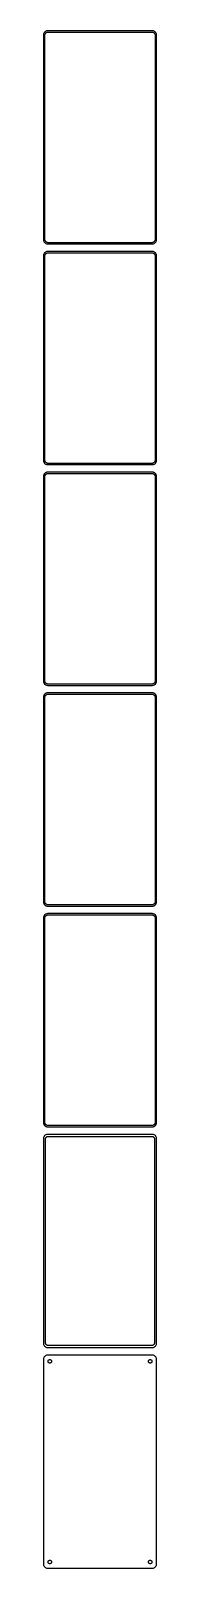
# Model space of a CAD drawing. Header units: metres. Extents: x -68 to 68, y 3833 to 7783.
# Drawn here: x -68 to 68, y 3833 to 5671 of the extents above; entities that cross this region are included whole.
import ezdxf

# ---------------------------------------------------------------- set-up
doc = ezdxf.new("R2010")
doc.units = ezdxf.units.M

msp = doc.modelspace()

# ---------------------------------------------------------------- linework, layer by layer
for p, q in [((-67.4606, 5667.13), (-67.5, 5666.5)), ((-67.5, 5666.5), (-67.5, 5421.5)), ((-67.3429, 5667.74), (-67.4606, 5667.13)), ((-67.1489, 5668.34), (-67.3429, 5667.74)), ((-66.8815, 5668.91), (-67.1489, 5668.34)), ((-66.5451, 5669.44), (-66.8815, 5668.91)), ((-66.1448, 5669.92), (-66.5451, 5669.44)), ((-65.6871, 5670.35), (-66.1448, 5669.92)), ((-66, 5666), (-65.9685, 5666.5)), ((-66, 5422), (-66, 5666)), ((-65.9685, 5666.5), (-65.8743, 5666.99)), ((-65.8743, 5666.99), (-65.7191, 5667.47)), ((-65.7191, 5667.47), (-65.5052, 5667.93)), ((-65.1791, 5670.72), (-65.6871, 5670.35)), ((-65.5052, 5667.93), (-65.2361, 5668.35)), ((-65.2361, 5668.35), (-64.9159, 5668.74)), ((-64.6289, 5671.02), (-65.1791, 5670.72)), ((-64.9159, 5668.74), (-64.5497, 5669.08)), ((-64.0451, 5671.26), (-64.6289, 5671.02)), ((-64.5497, 5669.08), (-64.1433, 5669.38)), ((-64.1433, 5669.38), (-63.7031, 5669.62)), ((-63.4369, 5671.41), (-64.0451, 5671.26)), ((-63.7031, 5669.62), (-63.2361, 5669.8)), ((-62.8139, 5671.49), (-63.4369, 5671.41)), ((-63.2361, 5669.8), (-62.7495, 5669.93)), ((62.8139, 5671.49), (-62.8139, 5671.49)), ((-62.7495, 5669.93), (-62.2512, 5669.99)), ((-62.2512, 5669.99), (62.2512, 5669.99)), ((62.2512, 5669.99), (62.7495, 5669.93)), ((62.7495, 5669.93), (63.2361, 5669.8)), ((63.4369, 5671.41), (62.8139, 5671.49)), ((63.2361, 5669.8), (63.7031, 5669.62)), ((64.0451, 5671.26), (63.4369, 5671.41)), ((63.7031, 5669.62), (64.1433, 5669.38)), ((64.6289, 5671.02), (64.0451, 5671.26)), ((64.1433, 5669.38), (64.5497, 5669.08)), ((64.5497, 5669.08), (64.9159, 5668.74)), ((65.1791, 5670.72), (64.6289, 5671.02)), ((64.9159, 5668.74), (65.2361, 5668.35)), ((65.6871, 5670.35), (65.1791, 5670.72)), ((65.2361, 5668.35), (65.5052, 5667.93)), ((65.5052, 5667.93), (65.7191, 5667.47)), ((66.1448, 5669.92), (65.6871, 5670.35)), ((65.7191, 5667.47), (65.8743, 5666.99)), ((65.8743, 5666.99), (65.9685, 5666.5)), ((65.9685, 5666.5), (66, 5666)), ((66, 5666), (66, 5422)), ((66.5451, 5669.44), (66.1448, 5669.92)), ((66.8815, 5668.91), (66.5451, 5669.44)), ((67.1489, 5668.34), (66.8815, 5668.91)), ((67.3429, 5667.74), (67.1489, 5668.34)), ((67.4606, 5667.13), (67.3429, 5667.74)), ((67.5, 5666.5), (67.4606, 5667.13)), ((67.5, 5421.5), (67.5, 5666.5)), ((-67.5, 5421.5), (-67.4606, 5420.87)), ((-67.4606, 5420.87), (-67.3429, 5420.26)), ((-67.3429, 5420.26), (-67.1489, 5419.66)), ((-67.1489, 5419.66), (-66.8815, 5419.09)), ((-66.8815, 5419.09), (-66.5451, 5418.56)), ((-66.5451, 5418.56), (-66.1448, 5418.08)), ((-66.1448, 5418.08), (-65.6871, 5417.65)), ((-65.9685, 5421.5), (-66, 5422)), ((-65.8743, 5421.01), (-65.9685, 5421.5)), ((-65.7191, 5420.53), (-65.8743, 5421.01)), ((-65.5052, 5420.07), (-65.7191, 5420.53)), ((-65.6871, 5417.65), (-65.1791, 5417.28)), ((-65.1791, 5406.72), (-65.6871, 5406.35)), ((-65.2361, 5419.65), (-65.5052, 5420.07)), ((-64.9159, 5419.26), (-65.2361, 5419.65)), ((-65.1791, 5417.28), (-64.6289, 5416.98)), ((-64.6289, 5407.02), (-65.1791, 5406.72)), ((-64.5497, 5418.92), (-64.9159, 5419.26)), ((-64.6289, 5416.98), (-64.0451, 5416.74)), ((-64.0451, 5407.26), (-64.6289, 5407.02)), ((-64.1433, 5418.62), (-64.5497, 5418.92)), ((-63.7031, 5418.38), (-64.1433, 5418.62)), ((-64.0451, 5416.74), (-63.4369, 5416.59)), ((-63.4369, 5407.41), (-64.0451, 5407.26)), ((-63.2361, 5418.2), (-63.7031, 5418.38)), ((-63.4369, 5416.59), (-62.8139, 5416.51)), ((-62.8139, 5407.49), (-63.4369, 5407.41)), ((-62.7495, 5418.07), (-63.2361, 5418.2)), ((-62.8139, 5416.51), (62.8139, 5416.51)), ((62.8139, 5407.49), (-62.8139, 5407.49)), ((-62.2512, 5418.01), (-62.7495, 5418.07)), ((62.2512, 5418.01), (-62.2512, 5418.01)), ((62.7495, 5418.07), (62.2512, 5418.01)), ((63.2361, 5418.2), (62.7495, 5418.07)), ((62.8139, 5416.51), (63.4369, 5416.59)), ((63.4369, 5407.41), (62.8139, 5407.49)), ((63.7031, 5418.38), (63.2361, 5418.2)), ((63.4369, 5416.59), (64.0451, 5416.74)), ((64.0451, 5407.26), (63.4369, 5407.41)), ((64.1433, 5418.62), (63.7031, 5418.38)), ((64.0451, 5416.74), (64.6289, 5416.98)), ((64.6289, 5407.02), (64.0451, 5407.26)), ((64.5497, 5418.92), (64.1433, 5418.62)), ((64.9159, 5419.26), (64.5497, 5418.92)), ((64.6289, 5416.98), (65.1791, 5417.28)), ((65.1791, 5406.72), (64.6289, 5407.02)), ((65.2361, 5419.65), (64.9159, 5419.26)), ((65.1791, 5417.28), (65.6871, 5417.65)), ((65.6871, 5406.35), (65.1791, 5406.72)), ((65.5052, 5420.07), (65.2361, 5419.65)), ((65.7191, 5420.53), (65.5052, 5420.07)), ((65.6871, 5417.65), (66.1448, 5418.08)), ((65.8743, 5421.01), (65.7191, 5420.53)), ((65.9685, 5421.5), (65.8743, 5421.01)), ((66, 5422), (65.9685, 5421.5)), ((66.1448, 5418.08), (66.5451, 5418.56)), ((66.5451, 5418.56), (66.8815, 5419.09)), ((66.8815, 5419.09), (67.1489, 5419.66)), ((67.1489, 5419.66), (67.3429, 5420.26)), ((67.3429, 5420.26), (67.4606, 5420.87)), ((67.4606, 5420.87), (67.5, 5421.5)), ((-67.4606, 5403.13), (-67.5, 5402.5)), ((-67.5, 5402.5), (-67.5, 5157.5)), ((-67.3429, 5403.74), (-67.4606, 5403.13)), ((-67.1489, 5404.34), (-67.3429, 5403.74)), ((-66.8815, 5404.91), (-67.1489, 5404.34)), ((-66.5451, 5405.44), (-66.8815, 5404.91)), ((-66.1448, 5405.92), (-66.5451, 5405.44)), ((-65.6871, 5406.35), (-66.1448, 5405.92)), ((-66, 5402), (-65.9685, 5402.5)), ((-66, 5158), (-66, 5402)), ((-65.9685, 5402.5), (-65.8743, 5402.99)), ((-65.8743, 5402.99), (-65.7191, 5403.47)), ((-65.7191, 5403.47), (-65.5052, 5403.93)), ((-65.5052, 5403.93), (-65.2361, 5404.35)), ((-65.2361, 5404.35), (-64.9159, 5404.74)), ((-64.9159, 5404.74), (-64.5497, 5405.08)), ((-64.5497, 5405.08), (-64.1433, 5405.38)), ((-64.1433, 5405.38), (-63.7031, 5405.62)), ((-63.7031, 5405.62), (-63.2361, 5405.8)), ((-63.2361, 5405.8), (-62.7495, 5405.93)), ((-62.7495, 5405.93), (-62.2512, 5405.99)), ((-62.2512, 5405.99), (62.2512, 5405.99)), ((62.2512, 5405.99), (62.7495, 5405.93)), ((62.7495, 5405.93), (63.2361, 5405.8)), ((63.2361, 5405.8), (63.7031, 5405.62)), ((63.7031, 5405.62), (64.1433, 5405.38)), ((64.1433, 5405.38), (64.5497, 5405.08)), ((64.5497, 5405.08), (64.9159, 5404.74)), ((64.9159, 5404.74), (65.2361, 5404.35)), ((65.2361, 5404.35), (65.5052, 5403.93)), ((65.5052, 5403.93), (65.7191, 5403.47)), ((66.1448, 5405.92), (65.6871, 5406.35)), ((65.7191, 5403.47), (65.8743, 5402.99)), ((65.8743, 5402.99), (65.9685, 5402.5)), ((65.9685, 5402.5), (66, 5402)), ((66, 5402), (66, 5158)), ((66.5451, 5405.44), (66.1448, 5405.92)), ((66.8815, 5404.91), (66.5451, 5405.44)), ((67.1489, 5404.34), (66.8815, 5404.91)), ((67.3429, 5403.74), (67.1489, 5404.34)), ((67.4606, 5403.13), (67.3429, 5403.74)), ((67.5, 5402.5), (67.4606, 5403.13)), ((67.5, 5157.5), (67.5, 5402.5)), ((-67.5, 5157.5), (-67.4606, 5156.87)), ((-67.4606, 5156.87), (-67.3429, 5156.26)), ((-67.3429, 5156.26), (-67.1489, 5155.66)), ((-67.1489, 5155.66), (-66.8815, 5155.09)), ((-66.8815, 5155.09), (-66.5451, 5154.56)), ((-66.5451, 5154.56), (-66.1448, 5154.08)), ((-66.1448, 5154.08), (-65.6871, 5153.65)), ((-65.9685, 5157.5), (-66, 5158)), ((-65.8743, 5157.01), (-65.9685, 5157.5)), ((-65.7191, 5156.53), (-65.8743, 5157.01)), ((-65.5052, 5156.07), (-65.7191, 5156.53)), ((-65.6871, 5153.65), (-65.1791, 5153.28)), ((-65.2361, 5155.65), (-65.5052, 5156.07)), ((-64.9159, 5155.26), (-65.2361, 5155.65)), ((-65.1791, 5153.28), (-64.6289, 5152.98)), ((-64.5497, 5154.92), (-64.9159, 5155.26)), ((-64.6289, 5152.98), (-64.0451, 5152.74)), ((-64.1433, 5154.62), (-64.5497, 5154.92)), ((-63.7031, 5154.38), (-64.1433, 5154.62)), ((-64.0451, 5152.74), (-63.4369, 5152.59)), ((-63.2361, 5154.2), (-63.7031, 5154.38)), ((-63.4369, 5152.59), (-62.8139, 5152.51)), ((-62.7495, 5154.07), (-63.2361, 5154.2)), ((-62.8139, 5152.51), (62.8139, 5152.51)), ((-62.2512, 5154.01), (-62.7495, 5154.07)), ((62.2512, 5154.01), (-62.2512, 5154.01)), ((62.7495, 5154.07), (62.2512, 5154.01)), ((63.2361, 5154.2), (62.7495, 5154.07)), ((62.8139, 5152.51), (63.4369, 5152.59)), ((63.7031, 5154.38), (63.2361, 5154.2)), ((63.4369, 5152.59), (64.0451, 5152.74)), ((64.1433, 5154.62), (63.7031, 5154.38)), ((64.0451, 5152.74), (64.6289, 5152.98)), ((64.5497, 5154.92), (64.1433, 5154.62)), ((64.9159, 5155.26), (64.5497, 5154.92)), ((64.6289, 5152.98), (65.1791, 5153.28)), ((65.2361, 5155.65), (64.9159, 5155.26)), ((65.1791, 5153.28), (65.6871, 5153.65)), ((65.5052, 5156.07), (65.2361, 5155.65)), ((65.7191, 5156.53), (65.5052, 5156.07)), ((65.6871, 5153.65), (66.1448, 5154.08)), ((65.8743, 5157.01), (65.7191, 5156.53)), ((65.9685, 5157.5), (65.8743, 5157.01)), ((66, 5158), (65.9685, 5157.5)), ((66.1448, 5154.08), (66.5451, 5154.56)), ((66.5451, 5154.56), (66.8815, 5155.09)), ((66.8815, 5155.09), (67.1489, 5155.66)), ((67.1489, 5155.66), (67.3429, 5156.26)), ((67.3429, 5156.26), (67.4606, 5156.87)), ((67.4606, 5156.87), (67.5, 5157.5)), ((-67.4606, 5139.13), (-67.5, 5138.5)), ((-67.5, 5138.5), (-67.5, 4893.5)), ((-67.3429, 5139.74), (-67.4606, 5139.13)), ((-67.1489, 5140.34), (-67.3429, 5139.74)), ((-66.8815, 5140.91), (-67.1489, 5140.34)), ((-66.5451, 5141.44), (-66.8815, 5140.91)), ((-66.1448, 5141.92), (-66.5451, 5141.44)), ((-65.6871, 5142.35), (-66.1448, 5141.92)), ((-66, 5138), (-65.9685, 5138.5)), ((-66, 4894), (-66, 5138)), ((-65.9685, 5138.5), (-65.8743, 5138.99)), ((-65.8743, 5138.99), (-65.7191, 5139.47)), ((-65.7191, 5139.47), (-65.5052, 5139.93)), ((-65.1791, 5142.72), (-65.6871, 5142.35)), ((-65.5052, 5139.93), (-65.2361, 5140.35)), ((-65.2361, 5140.35), (-64.9159, 5140.74)), ((-64.6289, 5143.02), (-65.1791, 5142.72)), ((-64.9159, 5140.74), (-64.5497, 5141.08)), ((-64.0451, 5143.26), (-64.6289, 5143.02)), ((-64.5497, 5141.08), (-64.1433, 5141.38)), ((-64.1433, 5141.38), (-63.7031, 5141.62)), ((-63.4369, 5143.41), (-64.0451, 5143.26)), ((-63.7031, 5141.62), (-63.2361, 5141.8)), ((-62.8139, 5143.49), (-63.4369, 5143.41)), ((-63.2361, 5141.8), (-62.7495, 5141.93)), ((62.8139, 5143.49), (-62.8139, 5143.49)), ((-62.7495, 5141.93), (-62.2512, 5141.99)), ((-62.2512, 5141.99), (62.2512, 5141.99)), ((62.2512, 5141.99), (62.7495, 5141.93)), ((62.7495, 5141.93), (63.2361, 5141.8)), ((63.4369, 5143.41), (62.8139, 5143.49)), ((63.2361, 5141.8), (63.7031, 5141.62)), ((64.0451, 5143.26), (63.4369, 5143.41)), ((63.7031, 5141.62), (64.1433, 5141.38)), ((64.6289, 5143.02), (64.0451, 5143.26)), ((64.1433, 5141.38), (64.5497, 5141.08)), ((64.5497, 5141.08), (64.9159, 5140.74)), ((65.1791, 5142.72), (64.6289, 5143.02)), ((64.9159, 5140.74), (65.2361, 5140.35)), ((65.6871, 5142.35), (65.1791, 5142.72)), ((65.2361, 5140.35), (65.5052, 5139.93)), ((65.5052, 5139.93), (65.7191, 5139.47)), ((66.1448, 5141.92), (65.6871, 5142.35)), ((65.7191, 5139.47), (65.8743, 5138.99)), ((65.8743, 5138.99), (65.9685, 5138.5)), ((65.9685, 5138.5), (66, 5138)), ((66, 5138), (66, 4894)), ((66.5451, 5141.44), (66.1448, 5141.92)), ((66.8815, 5140.91), (66.5451, 5141.44)), ((67.1489, 5140.34), (66.8815, 5140.91)), ((67.3429, 5139.74), (67.1489, 5140.34)), ((67.4606, 5139.13), (67.3429, 5139.74)), ((67.5, 5138.5), (67.4606, 5139.13)), ((67.5, 4893.5), (67.5, 5138.5)), ((-67.5, 4893.5), (-67.4606, 4892.87)), ((-67.4606, 4892.87), (-67.3429, 4892.26)), ((-67.3429, 4892.26), (-67.1489, 4891.66)), ((-65.9685, 4893.5), (-66, 4894)), ((-65.8743, 4893.01), (-65.9685, 4893.5)), ((-65.7191, 4892.53), (-65.8743, 4893.01)), ((-65.5052, 4892.07), (-65.7191, 4892.53)), ((-65.2361, 4891.65), (-65.5052, 4892.07)), ((65.5052, 4892.07), (65.2361, 4891.65)), ((65.7191, 4892.53), (65.5052, 4892.07)), ((65.8743, 4893.01), (65.7191, 4892.53)), ((65.9685, 4893.5), (65.8743, 4893.01)), ((66, 4894), (65.9685, 4893.5)), ((67.1489, 4891.66), (67.3429, 4892.26)), ((67.3429, 4892.26), (67.4606, 4892.87)), ((67.4606, 4892.87), (67.5, 4893.5)), ((-67.4606, 4875.13), (-67.5, 4874.5)), ((-67.5, 4874.5), (-67.5, 4629.5)), ((-67.3429, 4875.74), (-67.4606, 4875.13)), ((-67.1489, 4876.34), (-67.3429, 4875.74)), ((-67.1489, 4891.66), (-66.8815, 4891.09)), ((-66.8815, 4876.91), (-67.1489, 4876.34)), ((-66.8815, 4891.09), (-66.5451, 4890.56)), ((-66.5451, 4877.44), (-66.8815, 4876.91)), ((-66.5451, 4890.56), (-66.1448, 4890.08)), ((-66.1448, 4877.92), (-66.5451, 4877.44)), ((-66.1448, 4890.08), (-65.6871, 4889.65)), ((-65.6871, 4878.35), (-66.1448, 4877.92)), ((-66, 4874), (-65.9685, 4874.5)), ((-66, 4630), (-66, 4874)), ((-65.9685, 4874.5), (-65.8743, 4874.99)), ((-65.8743, 4874.99), (-65.7191, 4875.47)), ((-65.7191, 4875.47), (-65.5052, 4875.93)), ((-65.6871, 4889.65), (-65.1791, 4889.28)), ((-65.1791, 4878.72), (-65.6871, 4878.35)), ((-65.5052, 4875.93), (-65.2361, 4876.35)), ((-64.9159, 4891.26), (-65.2361, 4891.65)), ((-65.2361, 4876.35), (-64.9159, 4876.74)), ((-65.1791, 4889.28), (-64.6289, 4888.98)), ((-64.6289, 4879.02), (-65.1791, 4878.72)), ((-64.5497, 4890.92), (-64.9159, 4891.26)), ((-64.9159, 4876.74), (-64.5497, 4877.08)), ((-64.6289, 4888.98), (-64.0451, 4888.74)), ((-64.0451, 4879.26), (-64.6289, 4879.02)), ((-64.1433, 4890.62), (-64.5497, 4890.92)), ((-64.5497, 4877.08), (-64.1433, 4877.38)), ((-63.7031, 4890.38), (-64.1433, 4890.62)), ((-64.1433, 4877.38), (-63.7031, 4877.62)), ((-64.0451, 4888.74), (-63.4369, 4888.59)), ((-63.4369, 4879.41), (-64.0451, 4879.26)), ((-63.2361, 4890.2), (-63.7031, 4890.38)), ((-63.7031, 4877.62), (-63.2361, 4877.8)), ((-63.4369, 4888.59), (-62.8139, 4888.51)), ((-62.8139, 4879.49), (-63.4369, 4879.41)), ((-62.7495, 4890.07), (-63.2361, 4890.2)), ((-63.2361, 4877.8), (-62.7495, 4877.93)), ((-62.8139, 4888.51), (62.8139, 4888.51)), ((62.8139, 4879.49), (-62.8139, 4879.49)), ((-62.2512, 4890.01), (-62.7495, 4890.07)), ((-62.7495, 4877.93), (-62.2512, 4877.99)), ((62.2512, 4890.01), (-62.2512, 4890.01)), ((-62.2512, 4877.99), (62.2512, 4877.99)), ((62.7495, 4890.07), (62.2512, 4890.01)), ((62.2512, 4877.99), (62.7495, 4877.93)), ((63.2361, 4890.2), (62.7495, 4890.07)), ((62.7495, 4877.93), (63.2361, 4877.8)), ((62.8139, 4888.51), (63.4369, 4888.59)), ((63.4369, 4879.41), (62.8139, 4879.49)), ((63.7031, 4890.38), (63.2361, 4890.2)), ((63.2361, 4877.8), (63.7031, 4877.62)), ((63.4369, 4888.59), (64.0451, 4888.74)), ((64.0451, 4879.26), (63.4369, 4879.41)), ((64.1433, 4890.62), (63.7031, 4890.38)), ((63.7031, 4877.62), (64.1433, 4877.38)), ((64.0451, 4888.74), (64.6289, 4888.98)), ((64.6289, 4879.02), (64.0451, 4879.26)), ((64.5497, 4890.92), (64.1433, 4890.62)), ((64.1433, 4877.38), (64.5497, 4877.08)), ((64.9159, 4891.26), (64.5497, 4890.92)), ((64.5497, 4877.08), (64.9159, 4876.74)), ((64.6289, 4888.98), (65.1791, 4889.28)), ((65.1791, 4878.72), (64.6289, 4879.02)), ((65.2361, 4891.65), (64.9159, 4891.26)), ((64.9159, 4876.74), (65.2361, 4876.35)), ((65.1791, 4889.28), (65.6871, 4889.65)), ((65.6871, 4878.35), (65.1791, 4878.72)), ((65.2361, 4876.35), (65.5052, 4875.93)), ((65.5052, 4875.93), (65.7191, 4875.47)), ((65.6871, 4889.65), (66.1448, 4890.08)), ((66.1448, 4877.92), (65.6871, 4878.35)), ((65.7191, 4875.47), (65.8743, 4874.99)), ((65.8743, 4874.99), (65.9685, 4874.5)), ((65.9685, 4874.5), (66, 4874)), ((66, 4874), (66, 4630)), ((66.1448, 4890.08), (66.5451, 4890.56)), ((66.5451, 4877.44), (66.1448, 4877.92)), ((66.5451, 4890.56), (66.8815, 4891.09)), ((66.8815, 4876.91), (66.5451, 4877.44)), ((66.8815, 4891.09), (67.1489, 4891.66)), ((67.1489, 4876.34), (66.8815, 4876.91)), ((67.3429, 4875.74), (67.1489, 4876.34)), ((67.4606, 4875.13), (67.3429, 4875.74)), ((67.5, 4874.5), (67.4606, 4875.13)), ((67.5, 4629.5), (67.5, 4874.5)), ((-67.5, 4629.5), (-67.4606, 4628.87)), ((-67.4606, 4628.87), (-67.3429, 4628.26)), ((-67.3429, 4628.26), (-67.1489, 4627.66)), ((-67.1489, 4627.66), (-66.8815, 4627.09)), ((-66.8815, 4627.09), (-66.5451, 4626.56)), ((-66.5451, 4626.56), (-66.1448, 4626.08)), ((-66.1448, 4626.08), (-65.6871, 4625.65)), ((-65.9685, 4629.5), (-66, 4630)), ((-65.8743, 4629.01), (-65.9685, 4629.5)), ((-65.7191, 4628.53), (-65.8743, 4629.01)), ((-65.5052, 4628.07), (-65.7191, 4628.53)), ((-65.6871, 4625.65), (-65.1791, 4625.28)), ((-65.2361, 4627.65), (-65.5052, 4628.07)), ((-64.9159, 4627.26), (-65.2361, 4627.65)), ((-65.1791, 4625.28), (-64.6289, 4624.98)), ((-64.5497, 4626.92), (-64.9159, 4627.26)), ((-64.6289, 4624.98), (-64.0451, 4624.74)), ((-64.1433, 4626.62), (-64.5497, 4626.92)), ((-63.7031, 4626.38), (-64.1433, 4626.62)), ((-64.0451, 4624.74), (-63.4369, 4624.59)), ((-63.2361, 4626.2), (-63.7031, 4626.38)), ((-63.4369, 4624.59), (-62.8139, 4624.51)), ((-62.7495, 4626.07), (-63.2361, 4626.2)), ((-62.8139, 4624.51), (62.8139, 4624.51)), ((-62.2512, 4626.01), (-62.7495, 4626.07)), ((62.2512, 4626.01), (-62.2512, 4626.01)), ((62.7495, 4626.07), (62.2512, 4626.01)), ((63.2361, 4626.2), (62.7495, 4626.07)), ((62.8139, 4624.51), (63.4369, 4624.59)), ((63.7031, 4626.38), (63.2361, 4626.2)), ((63.4369, 4624.59), (64.0451, 4624.74)), ((64.1433, 4626.62), (63.7031, 4626.38)), ((64.0451, 4624.74), (64.6289, 4624.98)), ((64.5497, 4626.92), (64.1433, 4626.62)), ((64.9159, 4627.26), (64.5497, 4626.92)), ((64.6289, 4624.98), (65.1791, 4625.28)), ((65.2361, 4627.65), (64.9159, 4627.26)), ((65.1791, 4625.28), (65.6871, 4625.65)), ((65.5052, 4628.07), (65.2361, 4627.65)), ((65.7191, 4628.53), (65.5052, 4628.07)), ((65.6871, 4625.65), (66.1448, 4626.08)), ((65.8743, 4629.01), (65.7191, 4628.53)), ((65.9685, 4629.5), (65.8743, 4629.01)), ((66, 4630), (65.9685, 4629.5)), ((66.1448, 4626.08), (66.5451, 4626.56)), ((66.5451, 4626.56), (66.8815, 4627.09)), ((66.8815, 4627.09), (67.1489, 4627.66)), ((67.1489, 4627.66), (67.3429, 4628.26)), ((67.3429, 4628.26), (67.4606, 4628.87)), ((67.4606, 4628.87), (67.5, 4629.5)), ((-67.4606, 4611.13), (-67.5, 4610.5)), ((-67.5, 4610.5), (-67.5, 4365.5)), ((-67.3429, 4611.74), (-67.4606, 4611.13)), ((-67.1489, 4612.34), (-67.3429, 4611.74)), ((-66.8815, 4612.91), (-67.1489, 4612.34)), ((-66.5451, 4613.44), (-66.8815, 4612.91)), ((-66.1448, 4613.92), (-66.5451, 4613.44)), ((-65.6871, 4614.35), (-66.1448, 4613.92)), ((-66, 4610), (-65.9685, 4610.5)), ((-66, 4366), (-66, 4610)), ((-65.9685, 4610.5), (-65.8743, 4610.99)), ((-65.8743, 4610.99), (-65.7191, 4611.47)), ((-65.7191, 4611.47), (-65.5052, 4611.93)), ((-65.1791, 4614.72), (-65.6871, 4614.35)), ((-65.5052, 4611.93), (-65.2361, 4612.35)), ((-65.2361, 4612.35), (-64.9159, 4612.74)), ((-64.6289, 4615.02), (-65.1791, 4614.72)), ((-64.9159, 4612.74), (-64.5497, 4613.08)), ((-64.0451, 4615.26), (-64.6289, 4615.02)), ((-64.5497, 4613.08), (-64.1433, 4613.38)), ((-64.1433, 4613.38), (-63.7031, 4613.62)), ((-63.4369, 4615.41), (-64.0451, 4615.26)), ((-63.7031, 4613.62), (-63.2361, 4613.8)), ((-62.8139, 4615.49), (-63.4369, 4615.41)), ((-63.2361, 4613.8), (-62.7495, 4613.93)), ((62.8139, 4615.49), (-62.8139, 4615.49)), ((-62.7495, 4613.93), (-62.2512, 4613.99)), ((-62.2512, 4613.99), (62.2512, 4613.99)), ((62.2512, 4613.99), (62.7495, 4613.93)), ((62.7495, 4613.93), (63.2361, 4613.8)), ((63.4369, 4615.41), (62.8139, 4615.49)), ((63.2361, 4613.8), (63.7031, 4613.62)), ((64.0451, 4615.26), (63.4369, 4615.41)), ((63.7031, 4613.62), (64.1433, 4613.38)), ((64.6289, 4615.02), (64.0451, 4615.26)), ((64.1433, 4613.38), (64.5497, 4613.08)), ((64.5497, 4613.08), (64.9159, 4612.74)), ((65.1791, 4614.72), (64.6289, 4615.02)), ((64.9159, 4612.74), (65.2361, 4612.35)), ((65.6871, 4614.35), (65.1791, 4614.72)), ((65.2361, 4612.35), (65.5052, 4611.93)), ((65.5052, 4611.93), (65.7191, 4611.47)), ((66.1448, 4613.92), (65.6871, 4614.35)), ((65.7191, 4611.47), (65.8743, 4610.99)), ((65.8743, 4610.99), (65.9685, 4610.5)), ((65.9685, 4610.5), (66, 4610)), ((66, 4610), (66, 4366)), ((66.5451, 4613.44), (66.1448, 4613.92)), ((66.8815, 4612.91), (66.5451, 4613.44)), ((67.1489, 4612.34), (66.8815, 4612.91)), ((67.3429, 4611.74), (67.1489, 4612.34)), ((67.4606, 4611.13), (67.3429, 4611.74)), ((67.5, 4610.5), (67.4606, 4611.13)), ((67.5, 4365.5), (67.5, 4610.5)), ((-67.5, 4365.5), (-67.4606, 4364.87)), ((-67.4606, 4364.87), (-67.3429, 4364.26)), ((-67.3429, 4364.26), (-67.1489, 4363.66)), ((-67.1489, 4363.66), (-66.8815, 4363.09)), ((-66.8815, 4363.09), (-66.5451, 4362.56)), ((-66.5451, 4362.56), (-66.1448, 4362.08)), ((-66.1448, 4362.08), (-65.6871, 4361.65)), ((-65.9685, 4365.5), (-66, 4366)), ((-65.8743, 4365.01), (-65.9685, 4365.5)), ((-65.7191, 4364.53), (-65.8743, 4365.01)), ((-65.5052, 4364.07), (-65.7191, 4364.53)), ((-65.6871, 4361.65), (-65.1791, 4361.28)), ((-65.2361, 4363.65), (-65.5052, 4364.07)), ((-64.9159, 4363.26), (-65.2361, 4363.65)), ((-65.1791, 4361.28), (-64.6289, 4360.98)), ((-64.5497, 4362.92), (-64.9159, 4363.26)), ((-64.6289, 4360.98), (-64.0451, 4360.74)), ((-64.1433, 4362.62), (-64.5497, 4362.92)), ((-63.7031, 4362.38), (-64.1433, 4362.62)), ((-64.0451, 4360.74), (-63.4369, 4360.59)), ((-63.2361, 4362.2), (-63.7031, 4362.38)), ((-63.4369, 4360.59), (-62.8139, 4360.51)), ((-62.7495, 4362.07), (-63.2361, 4362.2)), ((-62.8139, 4360.51), (62.8139, 4360.51)), ((-62.2512, 4362.01), (-62.7495, 4362.07)), ((62.2512, 4362.01), (-62.2512, 4362.01)), ((62.7495, 4362.07), (62.2512, 4362.01)), ((63.2361, 4362.2), (62.7495, 4362.07)), ((62.8139, 4360.51), (63.4369, 4360.59)), ((63.7031, 4362.38), (63.2361, 4362.2)), ((63.4369, 4360.59), (64.0451, 4360.74)), ((64.1433, 4362.62), (63.7031, 4362.38)), ((64.0451, 4360.74), (64.6289, 4360.98)), ((64.5497, 4362.92), (64.1433, 4362.62)), ((64.9159, 4363.26), (64.5497, 4362.92)), ((64.6289, 4360.98), (65.1791, 4361.28)), ((65.2361, 4363.65), (64.9159, 4363.26)), ((65.1791, 4361.28), (65.6871, 4361.65)), ((65.5052, 4364.07), (65.2361, 4363.65)), ((65.7191, 4364.53), (65.5052, 4364.07)), ((65.6871, 4361.65), (66.1448, 4362.08)), ((65.8743, 4365.01), (65.7191, 4364.53)), ((65.9685, 4365.5), (65.8743, 4365.01)), ((66, 4366), (65.9685, 4365.5)), ((66.1448, 4362.08), (66.5451, 4362.56)), ((66.5451, 4362.56), (66.8815, 4363.09)), ((66.8815, 4363.09), (67.1489, 4363.66)), ((67.1489, 4363.66), (67.3429, 4364.26)), ((67.3429, 4364.26), (67.4606, 4364.87)), ((67.4606, 4364.87), (67.5, 4365.5)), ((-67.4606, 4347.13), (-67.5, 4346.5)), ((-67.5, 4346.5), (-67.5, 4101.5)), ((-67.3429, 4347.74), (-67.4606, 4347.13)), ((-67.1489, 4348.34), (-67.3429, 4347.74)), ((-66.8815, 4348.91), (-67.1489, 4348.34)), ((-66.5451, 4349.44), (-66.8815, 4348.91)), ((-66.1448, 4349.92), (-66.5451, 4349.44)), ((-65.6871, 4350.35), (-66.1448, 4349.92)), ((-65.1791, 4350.72), (-65.6871, 4350.35)), ((-64.6289, 4351.02), (-65.1791, 4350.72)), ((-65.1129, 4346), (-65.0884, 4346.39)), ((-65.1129, 4102), (-65.1129, 4346)), ((-65.0884, 4346.39), (-65.0151, 4346.77)), ((-65.0151, 4346.77), (-64.8943, 4347.15)), ((-64.8943, 4347.15), (-64.7279, 4347.5)), ((-64.7279, 4347.5), (-64.5184, 4347.83)), ((-64.0451, 4351.26), (-64.6289, 4351.02)), ((-64.5184, 4347.83), (-64.2692, 4348.13)), ((-64.2692, 4348.13), (-63.9842, 4348.4)), ((-63.4369, 4351.41), (-64.0451, 4351.26)), ((-63.9842, 4348.4), (-63.668, 4348.63)), ((-63.668, 4348.63), (-63.3254, 4348.82)), ((-62.8139, 4351.49), (-63.4369, 4351.41)), ((-63.3254, 4348.82), (-62.9619, 4348.96)), ((-62.9619, 4348.96), (-62.5833, 4349.06)), ((62.8139, 4351.49), (-62.8139, 4351.49)), ((-62.5833, 4349.06), (-62.1954, 4349.11)), ((-62.1954, 4349.11), (62.1954, 4349.11)), ((62.1954, 4349.11), (62.5833, 4349.06)), ((62.5833, 4349.06), (62.9619, 4348.96)), ((63.4369, 4351.41), (62.8139, 4351.49)), ((62.9619, 4348.96), (63.3254, 4348.82)), ((63.3254, 4348.82), (63.668, 4348.63)), ((64.0451, 4351.26), (63.4369, 4351.41)), ((63.668, 4348.63), (63.9842, 4348.4)), ((63.9842, 4348.4), (64.2692, 4348.13)), ((64.6289, 4351.02), (64.0451, 4351.26)), ((64.2692, 4348.13), (64.5184, 4347.83)), ((64.5184, 4347.83), (64.7279, 4347.5)), ((65.1791, 4350.72), (64.6289, 4351.02)), ((64.7279, 4347.5), (64.8943, 4347.15)), ((64.8943, 4347.15), (65.0151, 4346.77)), ((65.0151, 4346.77), (65.0884, 4346.39)), ((65.0884, 4346.39), (65.1129, 4346)), ((65.1129, 4346), (65.1129, 4102)), ((65.6871, 4350.35), (65.1791, 4350.72)), ((66.1448, 4349.92), (65.6871, 4350.35)), ((66.5451, 4349.44), (66.1448, 4349.92)), ((66.8815, 4348.91), (66.5451, 4349.44)), ((67.1489, 4348.34), (66.8815, 4348.91)), ((67.3429, 4347.74), (67.1489, 4348.34)), ((67.4606, 4347.13), (67.3429, 4347.74)), ((67.5, 4346.5), (67.4606, 4347.13)), ((67.5, 4101.5), (67.5, 4346.5)), ((-67.5, 4101.5), (-67.4606, 4100.87)), ((-65.0884, 4101.61), (-65.1129, 4102)), ((-65.0151, 4101.23), (-65.0884, 4101.61)), ((-64.8943, 4100.85), (-65.0151, 4101.23)), ((65.0151, 4101.23), (64.8943, 4100.85)), ((65.0884, 4101.61), (65.0151, 4101.23)), ((65.1129, 4102), (65.0884, 4101.61)), ((67.4606, 4100.87), (67.5, 4101.5)), ((-67.4606, 4083.13), (-67.5, 4082.5)), ((-67.4606, 4100.87), (-67.3429, 4100.26)), ((-67.3429, 4083.74), (-67.4606, 4083.13)), ((-67.3429, 4100.26), (-67.1489, 4099.66)), ((-67.1489, 4084.34), (-67.3429, 4083.74)), ((-67.1489, 4099.66), (-66.8815, 4099.09)), ((-66.8815, 4084.91), (-67.1489, 4084.34)), ((-66.8815, 4099.09), (-66.5451, 4098.56)), ((-66.5451, 4085.44), (-66.8815, 4084.91)), ((-66.5451, 4098.56), (-66.1448, 4098.08)), ((-66.1448, 4085.92), (-66.5451, 4085.44)), ((-66.1448, 4098.08), (-65.6871, 4097.65)), ((-65.6871, 4086.35), (-66.1448, 4085.92)), ((-65.6871, 4097.65), (-65.1791, 4097.28)), ((-65.1791, 4086.72), (-65.6871, 4086.35)), ((-65.1791, 4097.28), (-64.6289, 4096.98)), ((-64.6289, 4087.02), (-65.1791, 4086.72)), ((-64.7279, 4100.5), (-64.8943, 4100.85)), ((-64.5184, 4100.17), (-64.7279, 4100.5)), ((-64.6289, 4096.98), (-64.0451, 4096.74)), ((-64.0451, 4087.26), (-64.6289, 4087.02)), ((-64.2692, 4099.87), (-64.5184, 4100.17)), ((-63.9842, 4099.6), (-64.2692, 4099.87)), ((-64.0451, 4096.74), (-63.4369, 4096.59)), ((-63.4369, 4087.41), (-64.0451, 4087.26)), ((-63.668, 4099.37), (-63.9842, 4099.6)), ((-63.3254, 4099.18), (-63.668, 4099.37)), ((-63.4369, 4096.59), (-62.8139, 4096.51)), ((-62.8139, 4087.49), (-63.4369, 4087.41)), ((-62.9619, 4099.04), (-63.3254, 4099.18)), ((-62.5833, 4098.94), (-62.9619, 4099.04)), ((-62.8139, 4096.51), (62.8139, 4096.51)), ((62.8139, 4087.49), (-62.8139, 4087.49)), ((-62.1954, 4098.89), (-62.5833, 4098.94)), ((62.1954, 4098.89), (-62.1954, 4098.89)), ((62.5833, 4098.94), (62.1954, 4098.89)), ((62.9619, 4099.04), (62.5833, 4098.94)), ((62.8139, 4096.51), (63.4369, 4096.59)), ((63.4369, 4087.41), (62.8139, 4087.49)), ((63.3254, 4099.18), (62.9619, 4099.04)), ((63.668, 4099.37), (63.3254, 4099.18)), ((63.4369, 4096.59), (64.0451, 4096.74)), ((64.0451, 4087.26), (63.4369, 4087.41)), ((63.9842, 4099.6), (63.668, 4099.37)), ((64.2692, 4099.87), (63.9842, 4099.6)), ((64.0451, 4096.74), (64.6289, 4096.98)), ((64.6289, 4087.02), (64.0451, 4087.26)), ((64.5184, 4100.17), (64.2692, 4099.87)), ((64.7279, 4100.5), (64.5184, 4100.17)), ((64.6289, 4096.98), (65.1791, 4097.28)), ((65.1791, 4086.72), (64.6289, 4087.02)), ((64.8943, 4100.85), (64.7279, 4100.5)), ((65.1791, 4097.28), (65.6871, 4097.65)), ((65.6871, 4086.35), (65.1791, 4086.72)), ((65.6871, 4097.65), (66.1448, 4098.08)), ((66.1448, 4085.92), (65.6871, 4086.35)), ((66.1448, 4098.08), (66.5451, 4098.56)), ((66.5451, 4085.44), (66.1448, 4085.92)), ((66.5451, 4098.56), (66.8815, 4099.09)), ((66.8815, 4084.91), (66.5451, 4085.44)), ((66.8815, 4099.09), (67.1489, 4099.66)), ((67.1489, 4084.34), (66.8815, 4084.91)), ((67.1489, 4099.66), (67.3429, 4100.26)), ((67.3429, 4083.74), (67.1489, 4084.34)), ((67.3429, 4100.26), (67.4606, 4100.87)), ((67.4606, 4083.13), (67.3429, 4083.74)), ((67.5, 4082.5), (67.4606, 4083.13)), ((-67.5, 4082.5), (-67.5, 3837.5)), ((-62.1353, 4080), (-62.1185, 4080.27)), ((-62.1185, 4079.73), (-62.1353, 4080)), ((-62.1185, 4080.27), (-62.0682, 4080.53)), ((-62.0682, 4079.47), (-62.1185, 4079.73)), ((-62.0682, 4080.53), (-61.9853, 4080.79)), ((-61.9853, 4079.21), (-62.0682, 4079.47)), ((-61.9853, 4080.79), (-61.8712, 4081.03)), ((-61.8712, 4078.97), (-61.9853, 4079.21)), ((-61.8712, 4081.03), (-61.7275, 4081.26)), ((-61.7275, 4078.74), (-61.8712, 4078.97)), ((-61.7275, 4081.26), (-61.5565, 4081.46)), ((-61.5565, 4078.54), (-61.7275, 4078.74)), ((-61.5565, 4081.46), (-61.3611, 4081.65)), ((-61.3611, 4078.35), (-61.5565, 4078.54)), ((-61.3611, 4081.65), (-61.1441, 4081.8)), ((-61.1441, 4078.2), (-61.3611, 4078.35)), ((-61.1441, 4081.8), (-60.9092, 4081.93)), ((-60.9092, 4078.07), (-61.1441, 4078.2)), ((-60.9092, 4081.93), (-60.6598, 4082.03)), ((-60.6598, 4077.97), (-60.9092, 4078.07)), ((-60.6598, 4082.03), (-60.4001, 4082.1)), ((-60.4001, 4077.9), (-60.6598, 4077.97)), ((-60.4001, 4082.1), (-60.1341, 4082.13)), ((-60.1341, 4077.87), (-60.4001, 4077.9)), ((-60.1341, 4082.13), (-59.8659, 4082.13)), ((-59.8659, 4077.87), (-60.1341, 4077.87)), ((-59.8659, 4082.13), (-59.5999, 4082.1)), ((-59.5999, 4077.9), (-59.8659, 4077.87)), ((-59.5999, 4082.1), (-59.3401, 4082.03)), ((-59.3401, 4077.97), (-59.5999, 4077.9)), ((-59.3401, 4082.03), (-59.0908, 4081.93)), ((-59.0908, 4078.07), (-59.3401, 4077.97)), ((-59.0908, 4081.93), (-58.8559, 4081.8)), ((-58.8559, 4078.2), (-59.0908, 4078.07)), ((-58.8559, 4081.8), (-58.6389, 4081.65)), ((-58.6389, 4078.35), (-58.8559, 4078.2)), ((-58.6389, 4081.65), (-58.4434, 4081.46)), ((-58.4434, 4078.54), (-58.6389, 4078.35)), ((-58.4434, 4081.46), (-58.2725, 4081.26)), ((-58.2725, 4078.74), (-58.4434, 4078.54)), ((-58.2725, 4081.26), (-58.1288, 4081.03)), ((-58.1288, 4078.97), (-58.2725, 4078.74)), ((-58.1288, 4081.03), (-58.0146, 4080.79)), ((-58.0146, 4079.21), (-58.1288, 4078.97)), ((-58.0146, 4080.79), (-57.9318, 4080.53)), ((-57.9318, 4079.47), (-58.0146, 4079.21)), ((-57.9318, 4080.53), (-57.8815, 4080.27)), ((-57.8815, 4079.73), (-57.9318, 4079.47)), ((-57.8815, 4080.27), (-57.8647, 4080)), ((-57.8647, 4080), (-57.8815, 4079.73)), ((57.8647, 4080), (57.8815, 4080.27)), ((57.8815, 4079.73), (57.8647, 4080)), ((57.8815, 4080.27), (57.9318, 4080.53)), ((57.9318, 4079.47), (57.8815, 4079.73)), ((57.9318, 4080.53), (58.0146, 4080.79)), ((58.0146, 4079.21), (57.9318, 4079.47)), ((58.0146, 4080.79), (58.1288, 4081.03)), ((58.1288, 4078.97), (58.0146, 4079.21)), ((58.1288, 4081.03), (58.2725, 4081.26)), ((58.2725, 4078.74), (58.1288, 4078.97)), ((58.2725, 4081.26), (58.4434, 4081.46)), ((58.4434, 4078.54), (58.2725, 4078.74)), ((58.4434, 4081.46), (58.6389, 4081.65)), ((58.6389, 4078.35), (58.4434, 4078.54)), ((58.6389, 4081.65), (58.8559, 4081.8)), ((58.8559, 4078.2), (58.6389, 4078.35)), ((58.8559, 4081.8), (59.0908, 4081.93)), ((59.0908, 4078.07), (58.8559, 4078.2)), ((59.0908, 4081.93), (59.3401, 4082.03)), ((59.3401, 4077.97), (59.0908, 4078.07)), ((59.3401, 4082.03), (59.5999, 4082.1)), ((59.5999, 4077.9), (59.3401, 4077.97)), ((59.5999, 4082.1), (59.8659, 4082.13)), ((59.8659, 4077.87), (59.5999, 4077.9)), ((59.8659, 4082.13), (60.1341, 4082.13)), ((60.1341, 4077.87), (59.8659, 4077.87)), ((60.1341, 4082.13), (60.4001, 4082.1)), ((60.4001, 4077.9), (60.1341, 4077.87)), ((60.4001, 4082.1), (60.6598, 4082.03)), ((60.6598, 4077.97), (60.4001, 4077.9)), ((60.6598, 4082.03), (60.9092, 4081.93)), ((60.9092, 4078.07), (60.6598, 4077.97)), ((60.9092, 4081.93), (61.1441, 4081.8)), ((61.1441, 4078.2), (60.9092, 4078.07)), ((61.1441, 4081.8), (61.3611, 4081.65)), ((61.3611, 4078.35), (61.1441, 4078.2)), ((61.3611, 4081.65), (61.5565, 4081.46)), ((61.5565, 4078.54), (61.3611, 4078.35)), ((61.5565, 4081.46), (61.7275, 4081.26)), ((61.7275, 4078.74), (61.5565, 4078.54)), ((61.7275, 4081.26), (61.8712, 4081.03)), ((61.8712, 4078.97), (61.7275, 4078.74)), ((61.8712, 4081.03), (61.9853, 4080.79)), ((61.9853, 4079.21), (61.8712, 4078.97)), ((61.9853, 4080.79), (62.0682, 4080.53)), ((62.0682, 4079.47), (61.9853, 4079.21)), ((62.0682, 4080.53), (62.1185, 4080.27)), ((62.1185, 4079.73), (62.0682, 4079.47)), ((62.1185, 4080.27), (62.1353, 4080)), ((62.1353, 4080), (62.1185, 4079.73)), ((67.5, 3837.5), (67.5, 4082.5)), ((-67.5, 3837.5), (-67.4606, 3836.87)), ((-67.4606, 3836.87), (-67.3429, 3836.26)), ((-67.3429, 3836.26), (-67.1489, 3835.66)), ((-67.1489, 3835.66), (-66.8815, 3835.09)), ((-66.8815, 3835.09), (-66.5451, 3834.56)), ((-66.5451, 3834.56), (-66.1448, 3834.08)), ((-66.1448, 3834.08), (-65.6871, 3833.65)), ((-65.6871, 3833.65), (-65.1791, 3833.28)), ((-65.1791, 3833.28), (-64.6289, 3832.98)), ((-64.6289, 3832.98), (-64.0451, 3832.74)), ((-64.0451, 3832.74), (-63.4369, 3832.59)), ((-63.4369, 3832.59), (-62.8139, 3832.51)), ((-62.8139, 3832.51), (62.8139, 3832.51)), ((-62.1353, 3840), (-62.1185, 3840.27)), ((-62.1185, 3839.73), (-62.1353, 3840)), ((-62.1185, 3840.27), (-62.0682, 3840.53)), ((-62.0682, 3839.47), (-62.1185, 3839.73)), ((-62.0682, 3840.53), (-61.9853, 3840.79)), ((-61.9853, 3839.21), (-62.0682, 3839.47)), ((-61.9853, 3840.79), (-61.8712, 3841.03)), ((-61.8712, 3838.97), (-61.9853, 3839.21)), ((-61.8712, 3841.03), (-61.7275, 3841.26)), ((-61.7275, 3838.74), (-61.8712, 3838.97)), ((-61.7275, 3841.26), (-61.5565, 3841.46)), ((-61.5565, 3838.54), (-61.7275, 3838.74)), ((-61.5565, 3841.46), (-61.3611, 3841.65)), ((-61.3611, 3838.35), (-61.5565, 3838.54)), ((-61.3611, 3841.65), (-61.1441, 3841.8)), ((-61.1441, 3838.2), (-61.3611, 3838.35)), ((-61.1441, 3841.8), (-60.9092, 3841.93)), ((-60.9092, 3838.07), (-61.1441, 3838.2)), ((-60.9092, 3841.93), (-60.6598, 3842.03)), ((-60.6598, 3837.97), (-60.9092, 3838.07)), ((-60.6598, 3842.03), (-60.4001, 3842.1)), ((-60.4001, 3837.9), (-60.6598, 3837.97)), ((-60.4001, 3842.1), (-60.1341, 3842.13)), ((-60.1341, 3837.87), (-60.4001, 3837.9)), ((-60.1341, 3842.13), (-59.8659, 3842.13)), ((-59.8659, 3837.87), (-60.1341, 3837.87)), ((-59.8659, 3842.13), (-59.5999, 3842.1)), ((-59.5999, 3837.9), (-59.8659, 3837.87)), ((-59.5999, 3842.1), (-59.3401, 3842.03)), ((-59.3401, 3837.97), (-59.5999, 3837.9)), ((-59.3401, 3842.03), (-59.0908, 3841.93)), ((-59.0908, 3838.07), (-59.3401, 3837.97)), ((-59.0908, 3841.93), (-58.8559, 3841.8)), ((-58.8559, 3838.2), (-59.0908, 3838.07)), ((-58.8559, 3841.8), (-58.6389, 3841.65)), ((-58.6389, 3838.35), (-58.8559, 3838.2)), ((-58.6389, 3841.65), (-58.4434, 3841.46)), ((-58.4434, 3838.54), (-58.6389, 3838.35)), ((-58.4434, 3841.46), (-58.2725, 3841.26)), ((-58.2725, 3838.74), (-58.4434, 3838.54)), ((-58.2725, 3841.26), (-58.1288, 3841.03)), ((-58.1288, 3838.97), (-58.2725, 3838.74)), ((-58.1288, 3841.03), (-58.0146, 3840.79)), ((-58.0146, 3839.21), (-58.1288, 3838.97)), ((-58.0146, 3840.79), (-57.9318, 3840.53)), ((-57.9318, 3839.47), (-58.0146, 3839.21)), ((-57.9318, 3840.53), (-57.8815, 3840.27)), ((-57.8815, 3839.73), (-57.9318, 3839.47)), ((-57.8815, 3840.27), (-57.8647, 3840)), ((-57.8647, 3840), (-57.8815, 3839.73)), ((57.8647, 3840), (57.8815, 3840.27)), ((57.8815, 3839.73), (57.8647, 3840)), ((57.8815, 3840.27), (57.9318, 3840.53)), ((57.9318, 3839.47), (57.8815, 3839.73)), ((57.9318, 3840.53), (58.0146, 3840.79)), ((58.0146, 3839.21), (57.9318, 3839.47)), ((58.0146, 3840.79), (58.1288, 3841.03)), ((58.1288, 3838.97), (58.0146, 3839.21)), ((58.1288, 3841.03), (58.2725, 3841.26)), ((58.2725, 3838.74), (58.1288, 3838.97)), ((58.2725, 3841.26), (58.4434, 3841.46)), ((58.4434, 3838.54), (58.2725, 3838.74)), ((58.4434, 3841.46), (58.6389, 3841.65)), ((58.6389, 3838.35), (58.4434, 3838.54)), ((58.6389, 3841.65), (58.8559, 3841.8)), ((58.8559, 3838.2), (58.6389, 3838.35)), ((58.8559, 3841.8), (59.0908, 3841.93)), ((59.0908, 3838.07), (58.8559, 3838.2)), ((59.0908, 3841.93), (59.3401, 3842.03)), ((59.3401, 3837.97), (59.0908, 3838.07)), ((59.3401, 3842.03), (59.5999, 3842.1)), ((59.5999, 3837.9), (59.3401, 3837.97)), ((59.5999, 3842.1), (59.8659, 3842.13)), ((59.8659, 3837.87), (59.5999, 3837.9)), ((59.8659, 3842.13), (60.1341, 3842.13)), ((60.1341, 3837.87), (59.8659, 3837.87)), ((60.1341, 3842.13), (60.4001, 3842.1)), ((60.4001, 3837.9), (60.1341, 3837.87)), ((60.4001, 3842.1), (60.6598, 3842.03)), ((60.6598, 3837.97), (60.4001, 3837.9)), ((60.6598, 3842.03), (60.9092, 3841.93)), ((60.9092, 3838.07), (60.6598, 3837.97)), ((60.9092, 3841.93), (61.1441, 3841.8)), ((61.1441, 3838.2), (60.9092, 3838.07)), ((61.1441, 3841.8), (61.3611, 3841.65)), ((61.3611, 3838.35), (61.1441, 3838.2)), ((61.3611, 3841.65), (61.5565, 3841.46)), ((61.5565, 3838.54), (61.3611, 3838.35)), ((61.5565, 3841.46), (61.7275, 3841.26)), ((61.7275, 3838.74), (61.5565, 3838.54)), ((61.7275, 3841.26), (61.8712, 3841.03)), ((61.8712, 3838.97), (61.7275, 3838.74)), ((61.8712, 3841.03), (61.9853, 3840.79)), ((61.9853, 3839.21), (61.8712, 3838.97)), ((61.9853, 3840.79), (62.0682, 3840.53)), ((62.0682, 3839.47), (61.9853, 3839.21)), ((62.0682, 3840.53), (62.1185, 3840.27)), ((62.1185, 3839.73), (62.0682, 3839.47)), ((62.1185, 3840.27), (62.1353, 3840)), ((62.1353, 3840), (62.1185, 3839.73)), ((62.8139, 3832.51), (63.4369, 3832.59)), ((63.4369, 3832.59), (64.0451, 3832.74)), ((64.0451, 3832.74), (64.6289, 3832.98)), ((64.6289, 3832.98), (65.1791, 3833.28)), ((65.1791, 3833.28), (65.6871, 3833.65)), ((65.6871, 3833.65), (66.1448, 3834.08)), ((66.1448, 3834.08), (66.5451, 3834.56)), ((66.5451, 3834.56), (66.8815, 3835.09)), ((66.8815, 3835.09), (67.1489, 3835.66)), ((67.1489, 3835.66), (67.3429, 3836.26)), ((67.3429, 3836.26), (67.4606, 3836.87)), ((67.4606, 3836.87), (67.5, 3837.5))]:
    msp.add_line(p, q)

doc.saveas('drawing.dxf')
